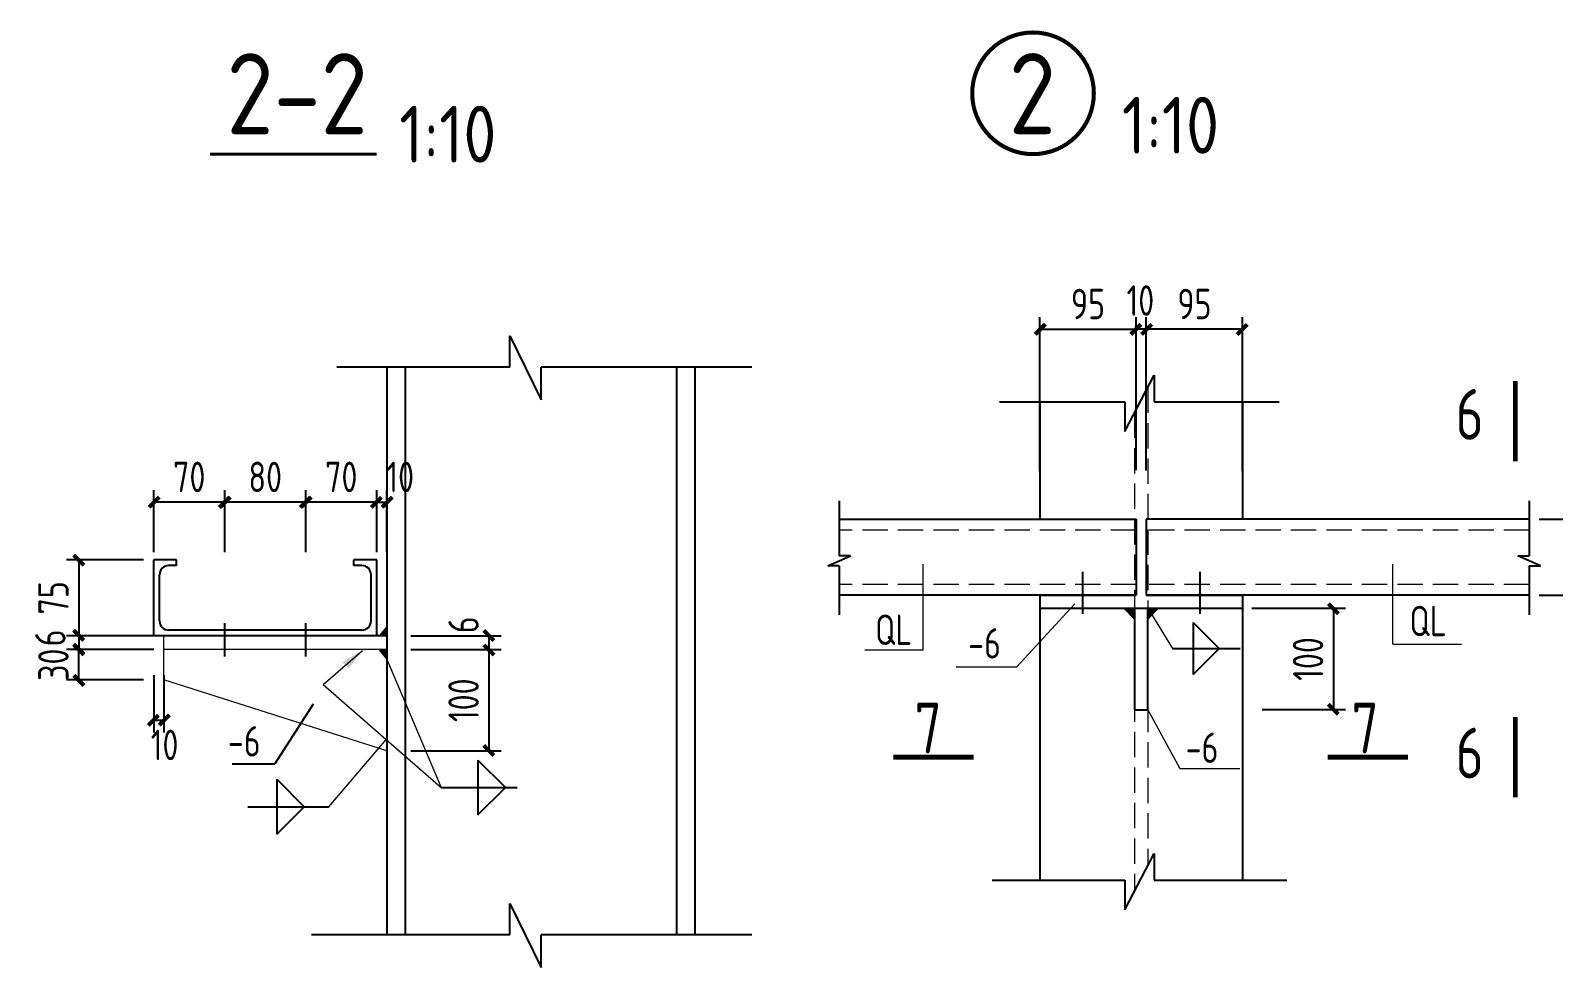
# Model space of a CAD drawing. Header units: millimetres. Extents: x 866309 to 879639, y 39442 to 44891.
# Drawn here: x 875306 to 875456.3, y 39850.9 to 39943.4 of the extents above; entities that cross this region are included whole.
import ezdxf

# ---------------------------------------------------------------- set-up
doc = ezdxf.new("R2010")
doc.units = ezdxf.units.MM
doc.header["$LTSCALE"] = 1000
doc.header["$MEASUREMENT"] = 0
doc.linetypes.add('DASH', pattern=[0.35, 0.25, -0.1])
for name, color, linetype, lineweight in [('1', 4, 'Continuous', 70), ('D3', 62, 'Continuous', 9), ('LZ', 64, 'Continuous', 9), ('数字', 3, 'Continuous', 9)]:
    doc.layers.add(name, color=color, linetype=linetype, lineweight=lineweight)
for name, color, linetype in [('D1', 112, 'Continuous'), ('D2', 6, 'Continuous'), ('DIM', 7, 'Continuous'), ('PUB_DIM', 3, 'Continuous'), ('文字', 7, 'Continuous'), ('桩', 6, 'Continuous')]:
    doc.layers.add(name, color=color, linetype=linetype)
doc.styles.add('GBHZ', font='gbenor.shx', dxfattribs={"width": 0.9, "bigfont": 'gbcbig.shx'})
doc.dimstyles.new('Y10', dxfattribs={"dimscale": 0, "dimtxt": 3, "dimasz": 0.01, "dimexe": 1.2, "dimexo": 1, "dimgap": 1, "dimtad": 1, "dimdec": 0, "dimlfac": 10, "dimzin": 0, "dimdsep": 46, "dimtxsty": 'GBHZ', "dimblk1": 'DX', "dimblk2": 'DX', "dimsah": 1, "dimcen": 0.09, "dimdle": 1, "dimadec": 0, "dimazin": 0, "dimtfac": 1, "dimtdec": 0, "dimtix": 1, "dimtmove": 2, "dimatfit": 3, "dimldrblk": 'DX', "dimfxl": 0, "dimtolj": 1, "dimtzin": 0, "dimarcsym": 0})

# ---------------------------------------------------------------- blocks, each defined once
blk = doc.blocks.new('DX')
at = {"color": 0, "linetype": 'ByBlock', "const_width": 40}
blk.add_lwpolyline([(-54, -51), (46, 49)], dxfattribs=at)
blk = doc.blocks.new('*D468')
at = {"layer": 'Defpoints', "color": 0, "linetype": 'ByBlock', "transparency": 16777216}
for p in [(875318.16, 39891.14), (875310.76, 39883.64), (875318.16, 39883.64)]:
    blk.add_point(p, dxfattribs=at)
at = {"layer": 'DIM', "color": 0, "linetype": 'ByBlock', "lineweight": -2, "transparency": 16777216}
for p, q in [((875317.16, 39891.14), (875309.56, 39891.14)), ((875310.76, 39891.13), (875310.76, 39883.65)), ((875317.16, 39883.64), (875309.56, 39883.64))]:
    blk.add_line(p, q, dxfattribs=at)
at = {"layer": 'DIM', "color": 0, "linetype": 'ByBlock', "lineweight": -2, "transparency": 16777216, "xscale": 0.01, "yscale": 0.01, "zscale": 0.01}
for p, rotation in [((875310.76, 39891.14), 90), ((875310.76, 39883.64), 270)]:
    blk.add_blockref('DX', p, dxfattribs=dict(at, rotation=rotation))
at = {"layer": 'DIM', "color": 0, "linetype": 'ByBlock', "transparency": 16777216, "insert": (875308.26, 39887.39), "char_height": 3, "attachment_point": 5, "rotation": 90, "style": 'GBHZ'}
blk.add_mtext('\\A1;75', dxfattribs=at)
blk = doc.blocks.new('*D469')
at = {"layer": 'Defpoints', "color": 0, "linetype": 'ByBlock', "transparency": 16777216}
for p in [(875333.16, 39896.82), (875333.16, 39890.91), (875340.16, 39890.91)]:
    blk.add_point(p, dxfattribs=at)
at = {"layer": 'DIM', "color": 0, "linetype": 'ByBlock', "lineweight": -2, "transparency": 16777216}
for p, q in [((875333.16, 39891.91), (875333.16, 39898.02)), ((875340.15, 39896.82), (875333.17, 39896.82)), ((875340.16, 39891.91), (875340.16, 39898.02))]:
    blk.add_line(p, q, dxfattribs=at)
at = {"layer": 'DIM', "color": 0, "linetype": 'ByBlock', "lineweight": -2, "transparency": 16777216, "xscale": 0.01, "yscale": 0.01, "zscale": 0.01, "rotation": 180}
blk.add_blockref('DX', (875333.16, 39896.82), dxfattribs=at)
at = {"layer": 'DIM', "color": 0, "linetype": 'ByBlock', "lineweight": -2, "transparency": 16777216, "xscale": 0.01, "yscale": 0.01, "zscale": 0.01}
blk.add_blockref('DX', (875340.16, 39896.82), dxfattribs=at)
at = {"layer": 'DIM', "color": 0, "linetype": 'ByBlock', "transparency": 16777216, "insert": (875336.66, 39899.32), "char_height": 3, "attachment_point": 5, "style": 'GBHZ'}
blk.add_mtext('\\A1;70', dxfattribs=at)
blk = doc.blocks.new('*D470')
at = {"layer": 'Defpoints', "color": 0, "linetype": 'ByBlock', "transparency": 16777216}
for p in [(875325.16, 39896.82), (875325.16, 39890.91), (875333.16, 39890.91)]:
    blk.add_point(p, dxfattribs=at)
at = {"layer": 'DIM', "color": 0, "linetype": 'ByBlock', "lineweight": -2, "transparency": 16777216}
for p, q in [((875325.16, 39891.91), (875325.16, 39898.02)), ((875333.15, 39896.82), (875325.17, 39896.82)), ((875333.16, 39891.91), (875333.16, 39898.02))]:
    blk.add_line(p, q, dxfattribs=at)
at = {"layer": 'DIM', "color": 0, "linetype": 'ByBlock', "lineweight": -2, "transparency": 16777216, "xscale": 0.01, "yscale": 0.01, "zscale": 0.01, "rotation": 180}
blk.add_blockref('DX', (875325.16, 39896.82), dxfattribs=at)
at = {"layer": 'DIM', "color": 0, "linetype": 'ByBlock', "lineweight": -2, "transparency": 16777216, "xscale": 0.01, "yscale": 0.01, "zscale": 0.01}
blk.add_blockref('DX', (875333.16, 39896.82), dxfattribs=at)
at = {"layer": 'DIM', "color": 0, "linetype": 'ByBlock', "transparency": 16777216, "insert": (875329.16, 39899.32), "char_height": 3, "attachment_point": 5, "style": 'GBHZ'}
blk.add_mtext('\\A1;80', dxfattribs=at)
blk = doc.blocks.new('*D471')
at = {"layer": 'Defpoints', "color": 0, "linetype": 'ByBlock', "transparency": 16777216}
for p in [(875318.16, 39896.82), (875318.16, 39890.91), (875325.16, 39890.91)]:
    blk.add_point(p, dxfattribs=at)
at = {"layer": 'DIM', "color": 0, "linetype": 'ByBlock', "lineweight": -2, "transparency": 16777216}
for p, q in [((875318.16, 39891.91), (875318.16, 39898.02)), ((875325.15, 39896.82), (875318.17, 39896.82)), ((875325.16, 39891.91), (875325.16, 39898.02))]:
    blk.add_line(p, q, dxfattribs=at)
at = {"layer": 'DIM', "color": 0, "linetype": 'ByBlock', "lineweight": -2, "transparency": 16777216, "xscale": 0.01, "yscale": 0.01, "zscale": 0.01, "rotation": 180}
blk.add_blockref('DX', (875318.16, 39896.82), dxfattribs=at)
at = {"layer": 'DIM', "color": 0, "linetype": 'ByBlock', "lineweight": -2, "transparency": 16777216, "xscale": 0.01, "yscale": 0.01, "zscale": 0.01}
blk.add_blockref('DX', (875325.16, 39896.82), dxfattribs=at)
at = {"layer": 'DIM', "color": 0, "linetype": 'ByBlock', "transparency": 16777216, "insert": (875321.66, 39899.32), "char_height": 3, "attachment_point": 5, "style": 'GBHZ'}
blk.add_mtext('\\A1;70', dxfattribs=at)
blk = doc.blocks.new('*D472')
at = {"layer": 'Defpoints', "color": 0, "linetype": 'ByBlock', "transparency": 16777216}
for p in [(875342.53, 39883.64), (875342.53, 39882.29), (875351.23, 39882.29)]:
    blk.add_point(p, dxfattribs=at)
at = {"layer": 'DIM', "color": 0, "linetype": 'ByBlock', "lineweight": -2, "transparency": 16777216}
for p, q in [((875343.53, 39883.64), (875352.43, 39883.64)), ((875351.23, 39883.65), (875351.23, 39883.66)), ((875351.23, 39883.64), (875351.23, 39882.29)), ((875343.53, 39882.29), (875352.43, 39882.29)), ((875351.23, 39882.28), (875351.23, 39882.27))]:
    blk.add_line(p, q, dxfattribs=at)
at = {"layer": 'DIM', "color": 0, "linetype": 'ByBlock', "lineweight": -2, "transparency": 16777216, "xscale": 0.01, "yscale": 0.01, "zscale": 0.01}
for p, rotation in [((875351.23, 39883.64), 270), ((875351.23, 39882.29), 90)]:
    blk.add_blockref('DX', p, dxfattribs=dict(at, rotation=rotation))
at = {"layer": 'DIM', "color": 0, "linetype": 'ByBlock', "transparency": 16777216, "insert": (875348.73, 39884.73), "char_height": 3, "attachment_point": 5, "rotation": 90, "style": 'GBHZ'}
blk.add_mtext('\\A1;6', dxfattribs=at)
blk = doc.blocks.new('*D473')
at = {"layer": 'Defpoints', "color": 0, "linetype": 'ByBlock', "transparency": 16777216}
for p in [(875342.53, 39882.29), (875342.53, 39872.3), (875351.23, 39872.3)]:
    blk.add_point(p, dxfattribs=at)
at = {"layer": 'DIM', "color": 0, "linetype": 'ByBlock', "lineweight": -2, "transparency": 16777216}
for p, q in [((875343.53, 39882.29), (875352.43, 39882.29)), ((875351.23, 39882.28), (875351.23, 39872.31)), ((875343.53, 39872.3), (875352.43, 39872.3))]:
    blk.add_line(p, q, dxfattribs=at)
at = {"layer": 'DIM', "color": 0, "linetype": 'ByBlock', "lineweight": -2, "transparency": 16777216, "xscale": 0.01, "yscale": 0.01, "zscale": 0.01}
for p, rotation in [((875351.23, 39882.29), 90), ((875351.23, 39872.3), 270)]:
    blk.add_blockref('DX', p, dxfattribs=dict(at, rotation=rotation))
at = {"layer": 'DIM', "color": 0, "linetype": 'ByBlock', "transparency": 16777216, "insert": (875348.73, 39877.29), "char_height": 3, "attachment_point": 5, "rotation": 90, "style": 'GBHZ'}
blk.add_mtext('\\A1;100', dxfattribs=at)
blk = doc.blocks.new('*D474')
at = {"layer": 'Defpoints', "color": 0, "linetype": 'ByBlock', "transparency": 16777216}
for p in [(875318.16, 39880.76), (875319.16, 39880.76), (875319.16, 39875.32)]:
    blk.add_point(p, dxfattribs=at)
at = {"layer": 'DIM', "color": 0, "linetype": 'ByBlock', "lineweight": -2, "transparency": 16777216}
for p, q in [((875318.16, 39879.76), (875318.16, 39874.12)), ((875319.16, 39879.76), (875319.16, 39874.12)), ((875318.15, 39875.32), (875318.14, 39875.32)), ((875318.16, 39875.32), (875319.16, 39875.32)), ((875319.17, 39875.32), (875319.18, 39875.32))]:
    blk.add_line(p, q, dxfattribs=at)
at = {"layer": 'DIM', "color": 0, "linetype": 'ByBlock', "lineweight": -2, "transparency": 16777216, "xscale": 0.01, "yscale": 0.01, "zscale": 0.01}
blk.add_blockref('DX', (875318.16, 39875.32), dxfattribs=at)
at = {"layer": 'DIM', "color": 0, "linetype": 'ByBlock', "lineweight": -2, "transparency": 16777216, "xscale": 0.01, "yscale": 0.01, "zscale": 0.01, "rotation": 180}
blk.add_blockref('DX', (875319.16, 39875.32), dxfattribs=at)
at = {"layer": 'DIM', "color": 0, "linetype": 'ByBlock', "transparency": 16777216, "insert": (875319.23, 39872.88), "char_height": 3, "attachment_point": 5, "style": 'GBHZ'}
blk.add_mtext('\\A1;10', dxfattribs=at)
blk = doc.blocks.new('*D475')
at = {"layer": 'Defpoints', "color": 0, "linetype": 'ByBlock', "transparency": 16777216}
for p in [(875310.76, 39882.29), (875318.16, 39882.29), (875318.16, 39879.29)]:
    blk.add_point(p, dxfattribs=at)
at = {"layer": 'DIM', "color": 0, "linetype": 'ByBlock', "lineweight": -2, "transparency": 16777216}
for p, q in [((875317.16, 39882.29), (875309.56, 39882.29)), ((875310.76, 39882.3), (875310.76, 39882.31)), ((875310.76, 39879.29), (875310.76, 39882.29)), ((875317.16, 39879.29), (875309.56, 39879.29)), ((875310.76, 39879.28), (875310.76, 39879.27))]:
    blk.add_line(p, q, dxfattribs=at)
at = {"layer": 'DIM', "color": 0, "linetype": 'ByBlock', "lineweight": -2, "transparency": 16777216, "xscale": 0.01, "yscale": 0.01, "zscale": 0.01}
for p, rotation in [((875310.76, 39882.29), 270), ((875310.76, 39879.29), 90)]:
    blk.add_blockref('DX', p, dxfattribs=dict(at, rotation=rotation))
at = {"layer": 'DIM', "color": 0, "linetype": 'ByBlock', "transparency": 16777216, "insert": (875308.26, 39880.79), "char_height": 3, "attachment_point": 5, "rotation": 90, "style": 'GBHZ'}
blk.add_mtext('\\A1;30', dxfattribs=at)
blk = doc.blocks.new('*D476')
at = {"layer": 'Defpoints', "color": 0, "linetype": 'ByBlock', "transparency": 16777216}
for p in [(875319.21, 39883.64), (875310.76, 39882.29), (875319.16, 39882.29)]:
    blk.add_point(p, dxfattribs=at)
at = {"layer": 'DIM', "color": 0, "linetype": 'ByBlock', "lineweight": -2, "transparency": 16777216}
for p, q in [((875318.21, 39883.64), (875309.56, 39883.64)), ((875310.76, 39883.65), (875310.76, 39883.66)), ((875310.76, 39883.64), (875310.76, 39882.29)), ((875318.16, 39882.29), (875309.56, 39882.29)), ((875310.76, 39882.28), (875310.76, 39882.27))]:
    blk.add_line(p, q, dxfattribs=at)
at = {"layer": 'DIM', "color": 0, "linetype": 'ByBlock', "lineweight": -2, "transparency": 16777216, "xscale": 0.01, "yscale": 0.01, "zscale": 0.01}
for p, rotation in [((875310.76, 39883.64), 270), ((875310.76, 39882.29), 90)]:
    blk.add_blockref('DX', p, dxfattribs=dict(at, rotation=rotation))
at = {"layer": 'DIM', "color": 0, "linetype": 'ByBlock', "transparency": 16777216, "insert": (875307.96, 39883.44), "char_height": 3, "attachment_point": 5, "rotation": 90, "style": 'GBHZ'}
blk.add_mtext('\\A1;6', dxfattribs=at)
blk = doc.blocks.new('*D521')
at = {"layer": 'Defpoints', "color": 0, "linetype": 'ByBlock', "transparency": 16777216}
for p in [(875341.16, 39896.82), (875340.16, 39890.91), (875341.16, 39890.91)]:
    blk.add_point(p, dxfattribs=at)
at = {"layer": 'DIM', "color": 0, "linetype": 'ByBlock', "lineweight": -2, "transparency": 16777216}
for p, q in [((875340.15, 39896.82), (875340.14, 39896.82)), ((875340.16, 39891.91), (875340.16, 39898.02)), ((875340.16, 39896.82), (875341.16, 39896.82)), ((875341.16, 39891.91), (875341.16, 39898.02)), ((875341.17, 39896.82), (875341.18, 39896.82))]:
    blk.add_line(p, q, dxfattribs=at)
at = {"layer": 'DIM', "color": 0, "linetype": 'ByBlock', "lineweight": -2, "transparency": 16777216, "xscale": 0.01, "yscale": 0.01, "zscale": 0.01}
blk.add_blockref('DX', (875340.16, 39896.82), dxfattribs=at)
at = {"layer": 'DIM', "color": 0, "linetype": 'ByBlock', "lineweight": -2, "transparency": 16777216, "xscale": 0.01, "yscale": 0.01, "zscale": 0.01, "rotation": 180}
blk.add_blockref('DX', (875341.16, 39896.82), dxfattribs=at)
at = {"layer": 'DIM', "color": 0, "linetype": 'ByBlock', "transparency": 16777216, "insert": (875342.48, 39899.32), "char_height": 3, "attachment_point": 5, "style": 'GBHZ'}
blk.add_mtext('\\A1;10', dxfattribs=at)
blk = doc.blocks.new('*D522')
at = {"layer": 'Defpoints', "color": 0, "linetype": 'ByBlock', "transparency": 16777216}
for p in [(875425.51, 39886.36), (875426.51, 39876.36), (875434.55, 39876.36)]:
    blk.add_point(p, dxfattribs=at)
at = {"layer": 'DIM', "color": 0, "linetype": 'ByBlock', "lineweight": -2, "transparency": 16777216}
for p, q in [((875426.51, 39886.36), (875435.75, 39886.36)), ((875434.55, 39886.35), (875434.55, 39876.37)), ((875427.51, 39876.36), (875435.75, 39876.36))]:
    blk.add_line(p, q, dxfattribs=at)
at = {"layer": 'DIM', "color": 0, "linetype": 'ByBlock', "lineweight": -2, "transparency": 16777216, "xscale": 0.01, "yscale": 0.01, "zscale": 0.01}
for p, rotation in [((875434.55, 39886.36), 90), ((875434.55, 39876.36), 270)]:
    blk.add_blockref('DX', p, dxfattribs=dict(at, rotation=rotation))
at = {"layer": 'DIM', "color": 0, "linetype": 'ByBlock', "transparency": 16777216, "insert": (875432.05, 39881.36), "char_height": 3, "attachment_point": 5, "rotation": 90, "style": 'GBHZ'}
blk.add_mtext('\\A1;100', dxfattribs=at)
blk = doc.blocks.new('*D523')
at = {"layer": 'Defpoints', "color": 0, "linetype": 'ByBlock', "transparency": 16777216}
for p in [(875453.87, 39895.14), (875453.87, 39887.65), (875461.97, 39887.65)]:
    blk.add_point(p, dxfattribs=at)
at = {"layer": 'DIM', "color": 0, "linetype": 'ByBlock', "lineweight": -2, "transparency": 16777216}
for p, q in [((875454.87, 39895.14), (875463.17, 39895.14)), ((875461.97, 39895.13), (875461.97, 39887.66)), ((875454.87, 39887.65), (875463.17, 39887.65))]:
    blk.add_line(p, q, dxfattribs=at)
at = {"layer": 'DIM', "color": 0, "linetype": 'ByBlock', "lineweight": -2, "transparency": 16777216, "xscale": 0.01, "yscale": 0.01, "zscale": 0.01}
for p, rotation in [((875461.97, 39895.14), 90), ((875461.97, 39887.65), 270)]:
    blk.add_blockref('DX', p, dxfattribs=dict(at, rotation=rotation))
at = {"layer": 'DIM', "color": 0, "linetype": 'ByBlock', "transparency": 16777216, "insert": (875459.47, 39891.39), "char_height": 3, "attachment_point": 5, "rotation": 90, "style": 'GBHZ'}
blk.add_mtext('\\A1;75', dxfattribs=at)
blk = doc.blocks.new('*D528')
at = {"layer": 'Defpoints', "color": 0, "linetype": 'ByBlock', "transparency": 16777216}
for p in [(875415.09, 39913.88), (875405.59, 39898.89), (875415.09, 39898.98)]:
    blk.add_point(p, dxfattribs=at)
at = {"layer": 'DIM', "color": 0, "linetype": 'ByBlock', "lineweight": -2, "transparency": 16777216}
for p, q in [((875405.59, 39899.89), (875405.59, 39915.08)), ((875415.09, 39899.98), (875415.09, 39915.08)), ((875405.6, 39913.88), (875415.08, 39913.88))]:
    blk.add_line(p, q, dxfattribs=at)
at = {"layer": 'DIM', "color": 0, "linetype": 'ByBlock', "lineweight": -2, "transparency": 16777216, "xscale": 0.01, "yscale": 0.01, "zscale": 0.01, "rotation": 180}
blk.add_blockref('DX', (875405.59, 39913.88), dxfattribs=at)
at = {"layer": 'DIM', "color": 0, "linetype": 'ByBlock', "lineweight": -2, "transparency": 16777216, "xscale": 0.01, "yscale": 0.01, "zscale": 0.01}
blk.add_blockref('DX', (875415.09, 39913.88), dxfattribs=at)
at = {"layer": 'DIM', "color": 0, "linetype": 'ByBlock', "transparency": 16777216, "insert": (875410.34, 39916.38), "char_height": 3, "attachment_point": 5, "style": 'GBHZ'}
blk.add_mtext('\\A1;95', dxfattribs=at)
blk = doc.blocks.new('*D529')
at = {"layer": 'Defpoints', "color": 0, "linetype": 'ByBlock', "transparency": 16777216}
for p in [(875415.09, 39913.88), (875415.09, 39898.98), (875416.09, 39898.97)]:
    blk.add_point(p, dxfattribs=at)
at = {"layer": 'DIM', "color": 0, "linetype": 'ByBlock', "lineweight": -2, "transparency": 16777216}
for p, q in [((875415.09, 39899.98), (875415.09, 39915.08)), ((875416.09, 39899.97), (875416.09, 39915.08)), ((875415.08, 39913.88), (875415.07, 39913.88)), ((875416.09, 39913.88), (875415.09, 39913.88)), ((875416.1, 39913.88), (875416.11, 39913.88))]:
    blk.add_line(p, q, dxfattribs=at)
at = {"layer": 'DIM', "color": 0, "linetype": 'ByBlock', "lineweight": -2, "transparency": 16777216, "xscale": 0.01, "yscale": 0.01, "zscale": 0.01}
blk.add_blockref('DX', (875415.09, 39913.88), dxfattribs=at)
at = {"layer": 'DIM', "color": 0, "linetype": 'ByBlock', "lineweight": -2, "transparency": 16777216, "xscale": 0.01, "yscale": 0.01, "zscale": 0.01, "rotation": 180}
blk.add_blockref('DX', (875416.09, 39913.88), dxfattribs=at)
at = {"layer": 'DIM', "color": 0, "linetype": 'ByBlock', "transparency": 16777216, "insert": (875415.51, 39916.72), "char_height": 3, "attachment_point": 5, "style": 'GBHZ'}
blk.add_mtext('\\A1;10', dxfattribs=at)
blk = doc.blocks.new('*D530')
at = {"layer": 'Defpoints', "color": 0, "linetype": 'ByBlock', "transparency": 16777216}
for p in [(875416.09, 39913.88), (875416.09, 39898.98), (875425.59, 39898.89)]:
    blk.add_point(p, dxfattribs=at)
at = {"layer": 'DIM', "color": 0, "linetype": 'ByBlock', "lineweight": -2, "transparency": 16777216}
for p, q in [((875416.09, 39899.98), (875416.09, 39915.08)), ((875425.59, 39899.89), (875425.59, 39915.08)), ((875425.58, 39913.88), (875416.1, 39913.88))]:
    blk.add_line(p, q, dxfattribs=at)
at = {"layer": 'DIM', "color": 0, "linetype": 'ByBlock', "lineweight": -2, "transparency": 16777216, "xscale": 0.01, "yscale": 0.01, "zscale": 0.01, "rotation": 180}
blk.add_blockref('DX', (875416.09, 39913.88), dxfattribs=at)
at = {"layer": 'DIM', "color": 0, "linetype": 'ByBlock', "lineweight": -2, "transparency": 16777216, "xscale": 0.01, "yscale": 0.01, "zscale": 0.01}
blk.add_blockref('DX', (875425.59, 39913.88), dxfattribs=at)
at = {"layer": 'DIM', "color": 0, "linetype": 'ByBlock', "transparency": 16777216, "insert": (875420.84, 39916.38), "char_height": 3, "attachment_point": 5, "style": 'GBHZ'}
blk.add_mtext('\\A1;95', dxfattribs=at)

msp = doc.modelspace()

# ---------------------------------------------------------------- linework, layer by layer
at = {"linetype": 'ByBlock', "ltscale": 0.5, "const_width": 0.4}
msp.add_lwpolyline([(875398.917, 39937.164, 1), (875410.917, 39937.164, 1)], format="xyb", close=True, dxfattribs=at)
at = {"layer": '1', "color": 2, "const_width": 0.48}
for points in [[(875452.509, 39908.77), (875452.509, 39900.848)], [(875452.509, 39875.649), (875452.509, 39867.727)], [(875391.134, 39871.664), (875399.056, 39871.664)], [(875434, 39871.664), (875441.922, 39871.664)]]:
    msp.add_lwpolyline(points, dxfattribs=at)
at = {"layer": 'D1'}
for p, q in [((875353.299, 39910.16), (875353.299, 39913.246)), ((875353.299, 39913.246), (875356.376, 39906.924)), ((875353.299, 39910.16), (875336.216, 39910.16)), ((875356.376, 39906.924), (875356.376, 39910.16)), ((875377.174, 39910.16), (875356.376, 39910.16)), ((875350.146, 39871.383), (875350.146, 39865.974)), ((875350.146, 39871.383), (875352.85, 39868.678)), ((875330.296, 39869.49), (875333, 39866.785)), ((875330.296, 39869.49), (875330.296, 39864.08)), ((875346.504, 39868.678), (875354.026, 39868.678)), ((875350.146, 39865.974), (875352.85, 39868.678)), ((875327.44, 39866.785), (875335.445, 39866.785)), ((875330.296, 39864.08), (875333, 39866.785)), ((875353.299, 39857.242), (875356.376, 39850.92)), ((875353.299, 39854.156), (875353.299, 39857.242)), ((875353.299, 39854.156), (875333.726, 39854.156)), ((875356.376, 39850.92), (875356.376, 39854.156)), ((875377.174, 39854.156), (875356.376, 39854.156))]:
    msp.add_line(p, q, dxfattribs=at)
at = {"layer": 'D1', "color": 251}
for p, q in [((875413.983, 39903.804), (875416.858, 39909.354)), ((875416.858, 39909.354), (875416.858, 39906.736)), ((875401.616, 39906.736), (875413.983, 39906.736)), ((875413.983, 39906.736), (875413.983, 39903.804)), ((875416.858, 39906.736), (875429.195, 39906.736)), ((875385.787, 39896.964), (875385.787, 39891.534)), ((875453.869, 39896.964), (875453.869, 39891.534)), ((875384.663, 39890.554), (875386.911, 39891.534)), ((875386.911, 39891.534), (875385.787, 39891.534)), ((875454.993, 39890.554), (875452.745, 39891.534)), ((875452.745, 39891.534), (875453.869, 39891.534)), ((875385.787, 39890.554), (875384.663, 39890.554)), ((875385.787, 39890.554), (875385.787, 39885.718)), ((875453.869, 39890.554), (875453.869, 39885.718)), ((875453.869, 39890.554), (875454.993, 39890.554)), ((875420.71, 39884.969), (875420.71, 39879.83)), ((875420.71, 39884.969), (875423.28, 39882.4)), ((875418.681, 39882.4), (875425.361, 39882.4)), ((875420.71, 39879.83), (875423.28, 39882.4)), ((875413.983, 39856.618), (875416.858, 39862.167)), ((875416.858, 39862.167), (875416.858, 39859.55)), ((875400.876, 39859.55), (875413.983, 39859.55)), ((875413.983, 39859.55), (875413.983, 39856.618)), ((875416.858, 39859.55), (875429.975, 39859.55))]:
    msp.add_line(p, q, dxfattribs=at)
at = {"layer": 'D2'}
for p, q in [((875341.157, 39910.16), (875341.157, 39854.212)), ((875342.96, 39910.16), (875342.96, 39854.212)), ((875369.736, 39910.16), (875369.736, 39854.212)), ((875371.539, 39910.16), (875371.539, 39854.212)), ((875405.587, 39906.736), (875405.587, 39895.144)), ((875425.587, 39906.736), (875425.587, 39895.144)), ((875385.787, 39895.144), (875415.087, 39895.144)), ((875453.869, 39895.144), (875416.087, 39895.144)), ((875320.417, 39891.142), (875318.157, 39891.142)), ((875318.157, 39883.644), (875318.157, 39891.142)), ((875320.417, 39890.579), (875320.417, 39891.142)), ((875340.16, 39891.142), (875337.906, 39891.142)), ((875337.906, 39890.579), (875337.906, 39891.142)), ((875340.16, 39883.644), (875340.16, 39891.142)), ((875318.727, 39885.109), (875318.727, 39889.677)), ((875320.417, 39890.579), (875319.628, 39890.579)), ((875338.695, 39890.579), (875337.906, 39890.579)), ((875339.596, 39885.109), (875339.596, 39889.677)), ((875415.087, 39887.645), (875385.787, 39887.645)), ((875405.587, 39887.645), (875405.587, 39886.361)), ((875405.587, 39887.645), (875415.087, 39887.645)), ((875405.587, 39887.645), (875405.587, 39859.55)), ((875405.587, 39886.361), (875425.587, 39886.361)), ((875414.944, 39886.361), (875414.944, 39876.358)), ((875453.869, 39887.645), (875416.087, 39887.645)), ((875416.087, 39887.645), (875425.587, 39887.645)), ((875416.229, 39876.358), (875416.229, 39886.361)), ((875425.587, 39887.645), (875425.587, 39886.361)), ((875425.587, 39887.645), (875425.587, 39859.55)), ((875325.157, 39881.616), (875325.157, 39884.884)), ((875333.157, 39881.616), (875333.157, 39884.884)), ((875341.157, 39883.644), (875318.157, 39883.644)), ((875338.695, 39884.208), (875319.628, 39884.208)), ((875341.157, 39883.644), (875341.157, 39872.295)), ((875414.944, 39876.358), (875416.229, 39876.358))]:
    msp.add_line(p, q, dxfattribs=at)
at = {"layer": 'D2', "linetype": 'Continuous'}
for p, q in [((875409.806, 39889.965), (875409.806, 39885.825)), ((875421.368, 39889.965), (875421.368, 39885.825))]:
    msp.add_line(p, q, dxfattribs=at)
at = {"layer": 'D2'}
for centre, start, end in [((875319.628, 39889.677), 90, 180), ((875338.695, 39889.677), 0, 90), ((875319.628, 39885.109), 180, 270), ((875338.695, 39885.109), 270, 0)]:
    msp.add_arc(centre, 0.902, start, end, dxfattribs=at)
at = {"layer": 'D3', "color": 251}
for p, q in [((875394.088, 39882.222), (875394.088, 39890.715)), ((875440.423, 39882.821), (875440.423, 39890.715)), ((875409.056, 39886.789), (875403.295, 39880.564)), ((875416.229, 39886.361), (875418.681, 39882.4)), ((875394.088, 39882.222), (875388.324, 39882.222)), ((875440.423, 39882.821), (875447.183, 39882.821)), ((875403.295, 39880.564), (875397.341, 39880.564)), ((875416.229, 39876.358), (875419.395, 39870.545)), ((875419.395, 39870.545), (875425.323, 39870.545))]:
    msp.add_line(p, q, dxfattribs=at)
at = {"layer": 'D3'}
for p, q in [((875413.874, 39886.361), (875414.944, 39885.29)), ((875417.299, 39886.361), (875416.229, 39885.29)), ((875319.157, 39879.292), (875319.157, 39883.644)), ((875341.157, 39884.546), (875340.385, 39883.644)), ((875341.157, 39882.292), (875319.157, 39882.292)), ((875334.883, 39878.849), (875338.748, 39882.19)), ((875341.157, 39881.39), (875340.385, 39882.292)), ((875340.931, 39881.883), (875346.504, 39868.678)), ((875341.157, 39872.295), (875319.157, 39879.292)), ((875334.883, 39878.849), (875346.504, 39868.678)), ((875335.445, 39866.785), (875341.157, 39873.479))]:
    msp.add_line(p, q, dxfattribs=at)
for points in [[(875413.874, 39886.361), (875414.944, 39886.361), (875414.944, 39885.29), (875414.944, 39886.361)], [(875417.299, 39886.361), (875416.229, 39886.361), (875416.229, 39885.29), (875416.229, 39886.361)], [(875341.157, 39884.546), (875341.157, 39883.644), (875340.385, 39883.644), (875341.157, 39883.644)], [(875336.722, 39881.028), (875338.748, 39882.19), (875336.722, 39881.028), (875337.407, 39880.441)], [(875341.157, 39881.39), (875341.157, 39882.292), (875340.385, 39882.292), (875341.157, 39882.292)]]:
    msp.add_solid(points, dxfattribs=at)
at = {"layer": 'LZ', "color": 251, "linetype": 'DASH', "ltscale": 0.01}
for p, q in [((875416.229, 39908.139), (875416.229, 39860.953)), ((875414.944, 39905.66), (875414.944, 39858.473)), ((875415.087, 39894.073), (875385.787, 39894.073)), ((875453.869, 39894.073), (875416.087, 39894.073)), ((875415.087, 39888.716), (875385.787, 39888.716)), ((875453.869, 39888.716), (875416.087, 39888.716))]:
    msp.add_line(p, q, dxfattribs=at)
at = {"layer": '文字', "color": 6, "const_width": 0.32}
msp.add_lwpolyline([(875323.724, 39931.164), (875340.149, 39931.164)], dxfattribs=at)
at = {"layer": '桩'}
for p, q in [((875415.087, 39895.144), (875415.087, 39887.645)), ((875416.087, 39895.144), (875416.087, 39887.645)), ((875333.892, 39876.886), (875330.12, 39871.007)), ((875325.903, 39871.007), (875330.12, 39871.007))]:
    msp.add_line(p, q, dxfattribs=at)

# ---------------------------------------------------------------- texts
at = {"layer": 'PUB_DIM', "style": 'GBHZ', "width": 0.9}
for s, p in [('6', (875446.608, 39902.993)), ('7', (875393.226, 39872.055)), ('7', (875436.344, 39872.055)), ('6', (875446.608, 39869.583))]:
    msp.add_text(s, height=5, dxfattribs=at).set_placement(p)
at = {"layer": '数字', "style": 'GBHZ', "width": 0.9}
for s, p in [('QL', (875442.062, 39883.61)), ('QL', (875389.324, 39882.747)), ('-6', (875398.513, 39881.402)), ('-6', (875325.473, 39871.737)), ('-6', (875419.978, 39871.11))]:
    msp.add_text(s, height=3, dxfattribs=at).set_placement(p)
at = {"layer": '文字', "color": 6, "style": 'GBHZ'}
for s, height, p in [('2-2', 8, (875325.332, 39933.115)), ('2', 8, (875402.522, 39933.131)), ('1:10', 5.6, (875342.377, 39930.33)), ('1:10', 5.6, (875413.683, 39931.212, -0.009))]:
    msp.add_text(s, height=height, dxfattribs=at).set_placement(p)

# ---------------------------------------------------------------- dimensions: what is measured, and where the dimension line sits
at = {"layer": 'DIM', "color": 4, "linetype": 'ByBlock'}
dim = msp.add_linear_dim(base=(875415.087, 39913.884), p1=(875405.587, 39898.893), p2=(875415.087, 39898.984), dimstyle='Y10', override={"dimscale": 1}, dxfattribs=at)
dim.commit()
dim.dimension.update_dxf_attribs({"geometry": '*D528', "text_midpoint": (875410.337, 39916.384)})
dim = msp.add_linear_dim(base=(875415.087, 39913.884), p1=(875416.087, 39898.973), p2=(875415.087, 39898.984), angle=180, dimstyle='Y10', override={"dimscale": 1}, dxfattribs=at)
dim.commit()
dim.dimension.update_dxf_attribs({"geometry": '*D529', "text_midpoint": (875415.505, 39916.723), "dimtype": 160})
for base, p1, p2, angle, picture, middle in [((875416.087, 39913.884), (875425.587, 39898.893), (875416.087, 39898.984), 180, '*D530', (875420.837, 39916.384)), ((875461.969, 39887.645), (875453.869, 39895.144), (875453.869, 39887.645), 270, '*D523', (875459.469, 39891.395)), ((875434.554, 39876.358), (875425.508, 39886.361), (875426.508, 39876.358), 270, '*D522', (875432.054, 39881.359))]:
    dim = msp.add_linear_dim(base=base, p1=p1, p2=p2, angle=angle, dimstyle='Y10', override={"dimscale": 1}, dxfattribs=at)
    dim.commit()
    dim.dimension.update_dxf_attribs({"geometry": picture, "text_midpoint": middle})
at = {"layer": 'DIM', "linetype": 'ByBlock'}
for base, p1, p2, angle, picture, middle in [((875318.157, 39896.821), (875325.157, 39890.913), (875318.157, 39890.913), 180, '*D471', (875321.657, 39899.321)), ((875325.157, 39896.821), (875333.157, 39890.913), (875325.157, 39890.913), 180, '*D470', (875329.157, 39899.321)), ((875333.157, 39896.821), (875340.157, 39890.913), (875333.157, 39890.913), 180, '*D469', (875336.657, 39899.321)), ((875310.756, 39883.644), (875318.157, 39891.142), (875318.157, 39883.644), 270, '*D468', (875308.256, 39887.393)), ((875310.756, 39882.292), (875318.157, 39879.292), (875318.157, 39882.292), 90, '*D475', (875308.256, 39880.792)), ((875351.229, 39872.295), (875342.535, 39882.292), (875342.535, 39872.295), 270, '*D473', (875348.729, 39877.294))]:
    dim = msp.add_linear_dim(base=base, p1=p1, p2=p2, angle=angle, dimstyle='Y10', override={"dimscale": 1}, dxfattribs=at)
    dim.commit()
    dim.dimension.update_dxf_attribs({"geometry": picture, "text_midpoint": middle})
dim = msp.add_linear_dim(base=(875341.157, 39896.821), p1=(875340.157, 39890.913), p2=(875341.157, 39890.913), dimstyle='Y10', override={"dimscale": 1}, dxfattribs=at)
dim.commit()
dim.dimension.update_dxf_attribs({"geometry": '*D521', "text_midpoint": (875342.484, 39899.321), "dimtype": 160})
for base, p1, p2, picture, middle in [((875351.229, 39882.292), (875342.535, 39883.644), (875342.535, 39882.292), '*D472', (875348.729, 39884.725)), ((875310.756, 39882.292), (875319.211, 39883.644), (875319.157, 39882.292), '*D476', (875307.962, 39883.44))]:
    dim = msp.add_linear_dim(base=base, p1=p1, p2=p2, angle=270, text='6', dimstyle='Y10', override={"dimscale": 1}, dxfattribs=at)
    dim.commit()
    dim.dimension.update_dxf_attribs({"geometry": picture, "text_midpoint": middle, "dimtype": 160})
dim = msp.add_linear_dim(base=(875319.157, 39875.323), p1=(875318.157, 39880.764), p2=(875319.157, 39880.764), angle=180, dimstyle='Y10', override={"dimscale": 1}, dxfattribs=at)
dim.commit()
dim.dimension.update_dxf_attribs({"geometry": '*D474', "text_midpoint": (875319.229, 39872.884), "dimtype": 160})

doc.saveas('drawing.dxf')
